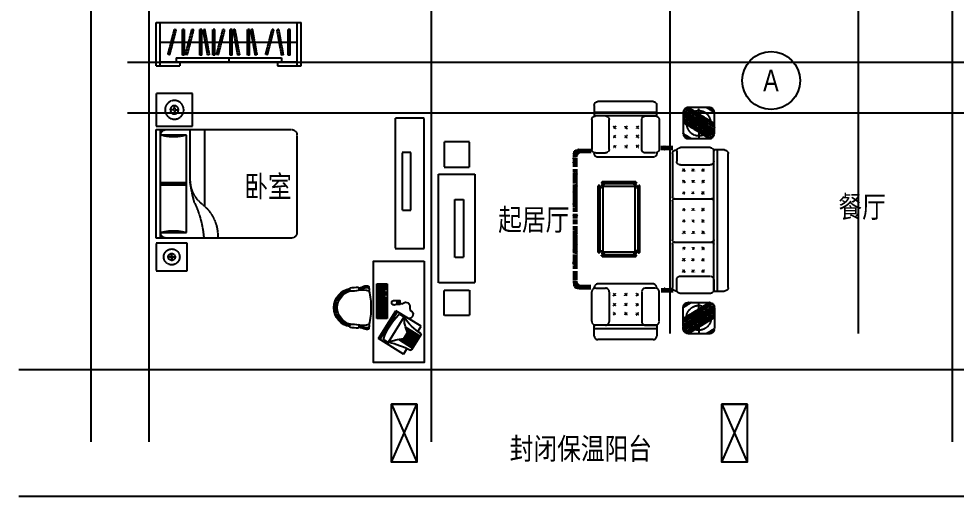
# Model space of a CAD drawing. Extents: x -1000 to 64800, y -15635 to 13400.
# Drawn here: x -1000 to 11950, y -1750 to 4850 of the extents above; entities that cross this region are included whole.
import ezdxf
from ezdxf.enums import TextEntityAlignment as Align

# ---------------------------------------------------------------- set-up
doc = ezdxf.new("R2010")
doc.units = 0
doc.header["$LTSCALE"] = 10
doc.header["$MEASUREMENT"] = 0
doc.linetypes.add('CENTER2', pattern=[1.125, 0.75, -0.125, 0.125, -0.125])
doc.linetypes.add('DASH', pattern=[0.35, 0.25, -0.1])
doc.layers.add('DOTE', color=1, linetype='CENTER2', plot=False)
for name, color, linetype in [('line', 4, 'Continuous'), ('TEXT', 7, 'Continuous'), ('平面家具', 134, 'DASH'), ('面积', 6, 'Continuous')]:
    doc.layers.add(name, color=color, linetype=linetype)
doc.styles.add('DIM_FONT', font='', dxfattribs={"width": 0.8})
doc.styles.add('ST', font='SIMYOU.TTF', dxfattribs={"width": 0.8})
doc.styles.get('DIM_FONT').set_extended_font_data('Technical')

# ---------------------------------------------------------------- blocks, each defined once
blk = doc.blocks.new('M_C47JEV')
for p, q in [((-465, 250), (-465, 661)), ((-431, 711), (-431, 720)), ((-415, 711), (-275, 711)), ((381, 770), (-381, 770)), ((-225, 661), (-225, 250)), ((225, 661), (225, 250)), ((415, 711), (275, 711)), ((431, 711), (431, 720)), ((465, 250), (465, 661)), ((-136, 606), (-166, 637)), ((-166, 606), (-136, 637)), ((-9, 606), (21, 637)), ((21, 606), (-9, 637)), ((179, 606), (149, 637)), ((149, 606), (179, 637)), ((-136, 469), (-166, 499)), ((-166, 469), (-136, 499)), ((21, 469), (-9, 499)), ((-9, 469), (21, 499)), ((179, 469), (149, 499)), ((149, 469), (179, 499)), ((-136, 342), (-166, 372)), ((-166, 342), (-136, 372)), ((21, 342), (-9, 372)), ((-9, 342), (21, 372)), ((179, 342), (149, 372)), ((149, 342), (179, 372)), ((-431, 50), (-431, 203)), ((431, 200), (-431, 200)), ((431, 150), (-431, 150)), ((-275, 200), (-415, 200)), ((275, 200), (415, 200)), ((431, 200), (431, 50)), ((381, 0), (-381, 0))]:
    blk.add_line(p, q)
for centre, start, end in [((-415, 661), 90, 180), ((-381, 720), 90, 180), ((-275, 661), 0, 90), ((275, 661), 90, 180), ((381, 720), 360, 90), ((415, 661), 0, 90), ((-415, 250), 180, 270), ((-275, 250), 270, 0), ((275, 250), 180, 270), ((415, 250), 270, 0), ((-381, 50), 180, 270), ((381, 50), 270, 0)]:
    blk.add_arc(centre, 50, start, end)
at = {"style": 'DIM_FONT', "width": 0.8, "flags": 9}
for tag in ['XSIZE', 'YSIZE']:
    blk.add_attdef(tag, (0, 0), '', height=0.5, dxfattribs=at)
blk = doc.blocks.new('M_C46QQU')
for p, q in [((-1008, 250), (-1008, 661)), ((-975, 711), (-975, 720)), ((-958, 711), (-818, 711)), ((-925, 770), (-327, 770)), ((-768, 661), (-768, 250)), ((-298, 740), (-298, 230)), ((-269, 770), (269, 770)), ((298, 740), (298, 230)), ((327, 770), (925, 770)), ((768, 661), (768, 250)), ((958, 711), (818, 711)), ((975, 711), (975, 720)), ((1008, 250), (1008, 661)), ((-713, 627), (-683, 597)), ((-683, 627), (-713, 597)), ((-556, 627), (-526, 597)), ((-526, 627), (-556, 597)), ((-398, 627), (-368, 597)), ((-368, 627), (-398, 597)), ((-138, 627), (-168, 597)), ((-168, 627), (-138, 597)), ((20, 627), (-11, 597)), ((-11, 627), (20, 597)), ((177, 627), (147, 597)), ((147, 627), (177, 597)), ((368, 627), (398, 597)), ((398, 627), (368, 597)), ((526, 627), (556, 597)), ((556, 627), (526, 597)), ((683, 627), (713, 597)), ((713, 627), (683, 597)), ((-713, 500), (-683, 469)), ((-683, 500), (-713, 469)), ((-556, 500), (-526, 469)), ((-526, 500), (-556, 469)), ((-398, 500), (-368, 469)), ((-368, 500), (-398, 469)), ((-138, 500), (-168, 469)), ((-168, 500), (-138, 469)), ((20, 500), (-11, 469)), ((-11, 500), (20, 469)), ((177, 500), (147, 469)), ((147, 500), (177, 469)), ((368, 500), (398, 469)), ((398, 500), (368, 469)), ((526, 500), (556, 469)), ((556, 500), (526, 469)), ((683, 500), (713, 469)), ((713, 500), (683, 469)), ((-713, 363), (-683, 332)), ((-683, 363), (-713, 332)), ((-526, 363), (-556, 332)), ((-556, 363), (-526, 332)), ((-398, 363), (-368, 332)), ((-368, 363), (-398, 332)), ((-138, 363), (-168, 332)), ((-168, 363), (-138, 332)), ((-11, 363), (20, 332)), ((20, 363), (-11, 332)), ((177, 363), (147, 332)), ((147, 363), (177, 332)), ((368, 363), (398, 332)), ((398, 363), (368, 332)), ((556, 363), (526, 332)), ((526, 363), (556, 332)), ((683, 363), (713, 332)), ((713, 363), (683, 332)), ((-975, 50), (-975, 203)), ((975, 200), (-975, 200)), ((975, 150), (-975, 150)), ((-818, 200), (-958, 200)), ((818, 200), (958, 200)), ((975, 200), (975, 50)), ((925, 0), (-925, 0))]:
    blk.add_line(p, q)
for centre, radius, start, end in [((-958, 661), 50, 90, 180), ((-925, 720), 50, 90, 180), ((-818, 661), 50, 0, 90), ((-328, 740), 30, 360, 90), ((-268, 740), 30, 90, 180), ((268, 740), 30, 0, 90), ((328, 740), 30, 90, 180), ((818, 661), 50, 90, 180), ((925, 720), 50, 360, 90), ((958, 661), 50, 0, 90), ((-958, 250), 50, 180, 270), ((-818, 250), 50, 270, 0), ((-328, 230), 30, 270, 0), ((-268, 230), 30, 180, 270), ((268, 230), 30, 270, 360), ((328, 230), 30, 180, 270), ((818, 250), 50, 180, 270), ((958, 250), 50, 270, 0), ((-925, 50), 50, 180, 270), ((925, 50), 50, 270, 0)]:
    blk.add_arc(centre, radius, start, end)
at = {"style": 'DIM_FONT', "width": 0.8, "flags": 9}
for tag in ['XSIZE', 'YSIZE']:
    blk.add_attdef(tag, (0, 0), '', height=0.5, dxfattribs=at)
blk = doc.blocks.new('nmgf')
at = {"layer": '平面家具'}
for p, q in [((24435, 21342), (24435, 21548)), ((24435, 21342), (24229, 21342)), ((24435, 21342), (24641, 21342)), ((24435, 21342), (24435, 21136)), ((22777, 20923), (22745, 20980)), ((22783, 20925), (22754, 20982)), ((22789, 20927), (22774, 20988)), ((22793, 20927), (22793, 20988)), ((22816, 20988), (22816, 20928)), ((22829, 20988), (22829, 20928)), ((22833, 20988), (22833, 20928)), ((22848, 20988), (22848, 20928)), ((22849, 20988), (22849, 20928)), ((22855, 20988), (22855, 20928)), ((22855, 20988), (22855, 20928)), ((22856, 20988), (22856, 20928)), ((22869, 20988), (22869, 20928)), ((22879, 20988), (22879, 20928)), ((22887, 20988), (22887, 20928)), ((22888, 20988), (22888, 20928)), ((22903, 20988), (22903, 20928)), ((22917, 20988), (22917, 20928)), ((22927, 20988), (22927, 20928)), ((22933, 20988), (22933, 20928)), ((23925, 20971), (23925, 21031)), ((23940, 20971), (23940, 21031)), ((23949, 20971), (23943, 21031)), ((23952, 20971), (23946, 21031)), ((23960, 20971), (23954, 21031)), ((23969, 20971), (23963, 21031)), ((23978, 20971), (23973, 21031)), ((23985, 20971), (23985, 21031)), ((24012, 20971), (24012, 21031)), ((24026, 20971), (24026, 21031)), ((24030, 20971), (24030, 21031)), ((24044, 20971), (24044, 21031)), ((24046, 20971), (24046, 21031)), ((24051, 20971), (24051, 21031)), ((24051, 20971), (24051, 21031)), ((24052, 20971), (24052, 21031)), ((24066, 20971), (24066, 21031)), ((22759, 20897), (22698, 20910)), ((22758, 20887), (22698, 20887)), ((22758, 20852), (22698, 20858)), ((22760, 20901), (22699, 20915)), ((22761, 20903), (22701, 20928)), ((22763, 20906), (22702, 20931)), ((22764, 20911), (22706, 20940)), ((22766, 20916), (22713, 20955)), ((22771, 20918), (22720, 20962)), ((22773, 20919), (22724, 20966)), ((22776, 20921), (22727, 20970)), ((22758, 20840), (22698, 20846)), ((22758, 20828), (22698, 20828)), ((22758, 20820), (22698, 20820)), ((22758, 20804), (22698, 20808)), ((22758, 20798), (22698, 20802)), ((22758, 20794), (22698, 20798)), ((22758, 20789), (22698, 20793)), ((22758, 20782), (22698, 20782)), ((22758, 20771), (22698, 20771)), ((22758, 20748), (22698, 20748)), ((22758, 20693), (22698, 20693)), ((22758, 20686), (22698, 20686)), ((22758, 20671), (22698, 20671)), ((22758, 20651), (22698, 20640)), ((22758, 20643), (22698, 20632)), ((22758, 20639), (22698, 20628)), ((22758, 20635), (22698, 20624)), ((22758, 20633), (22698, 20621)), ((22758, 20626), (22698, 20615)), ((22758, 20621), (22698, 20610)), ((22758, 20620), (22698, 20609)), ((22758, 20599), (22698, 20599)), ((22758, 20575), (22698, 20575)), ((22758, 20573), (22698, 20573)), ((22758, 20559), (22698, 20559)), ((22758, 20558), (22698, 20558)), ((22758, 20555), (22698, 20555)), ((22758, 20554), (22698, 20554)), ((22758, 20543), (22698, 20543)), ((22758, 20519), (22698, 20519)), ((22758, 20493), (22698, 20480)), ((22758, 20492), (22698, 20479)), ((22758, 20485), (22698, 20472)), ((22758, 20482), (22698, 20469)), ((22758, 20478), (22698, 20465)), ((22758, 20477), (22698, 20464)), ((22758, 20474), (22698, 20461)), ((22758, 20466), (22698, 20453)), ((22758, 20464), (22698, 20451)), ((23043, 20472), (23043, 19563)), ((23053, 20482), (23058, 20482)), ((23068, 20435), (23141, 20507)), ((23068, 20463), (23112, 20507)), ((23068, 20472), (23068, 19563)), ((23094, 20522), (23094, 20517)), ((23563, 20532), (23104, 20532)), ((23563, 20507), (23104, 20507)), ((23598, 20435), (23526, 20507)), ((23598, 20463), (23554, 20507)), ((23573, 20522), (23573, 20517)), ((23598, 19563), (23598, 20472)), ((23613, 20482), (23608, 20482)), ((23623, 19563), (23623, 20472)), ((22758, 20461), (22698, 20448)), ((22758, 20447), (22698, 20434)), ((22758, 20431), (22698, 20431)), ((22758, 20414), (22698, 20414)), ((22758, 20399), (22698, 20399)), ((22758, 20390), (22698, 20396)), ((22758, 20387), (22698, 20393)), ((22758, 20379), (22698, 20385)), ((22758, 20370), (22698, 20375)), ((22758, 20361), (22698, 20366)), ((22758, 20354), (22698, 20354)), ((22758, 20349), (22698, 20349)), ((22758, 20342), (22698, 20342)), ((22758, 20327), (22698, 20327)), ((22758, 20314), (22698, 20314)), ((22758, 20303), (22698, 20303)), ((22758, 20302), (22698, 20302)), ((22758, 20297), (22698, 20297)), ((22758, 20288), (22698, 20288)), ((22758, 20283), (22698, 20283)), ((22758, 20277), (22698, 20277)), ((22758, 20264), (22698, 20264)), ((22758, 20252), (22698, 20252)), ((22758, 20247), (22698, 20247)), ((22758, 20218), (22698, 20227)), ((22758, 20203), (22698, 20212)), ((22758, 20197), (22698, 20207)), ((22758, 20185), (22698, 20194)), ((22758, 20159), (22698, 20159)), ((22758, 20147), (22698, 20147)), ((22758, 20136), (22698, 20136)), ((22758, 20130), (22698, 20130)), ((22758, 20127), (22698, 20127)), ((22758, 20077), (22698, 20077)), ((22758, 20070), (22698, 20065)), ((22758, 20069), (22698, 20064)), ((22758, 20061), (22698, 20056)), ((22758, 20058), (22698, 20054)), ((22758, 20054), (22698, 20049)), ((22758, 20034), (22698, 20034)), ((22758, 20000), (22698, 20000)), ((22758, 19981), (22698, 19986)), ((22758, 19976), (22698, 19981)), ((22758, 19974), (22698, 19979)), ((22758, 19966), (22698, 19971)), ((22758, 19965), (22698, 19970)), ((22758, 19958), (22698, 19958)), ((22758, 19908), (22698, 19908)), ((22758, 19905), (22698, 19905)), ((22758, 19899), (22698, 19899)), ((22758, 19887), (22698, 19887)), ((22758, 19876), (22698, 19876)), ((22758, 19850), (22698, 19841)), ((22758, 19837), (22698, 19828)), ((22758, 19832), (22698, 19822)), ((22758, 19817), (22698, 19808)), ((22758, 19788), (22698, 19788)), ((22758, 19782), (22698, 19782)), ((22758, 19771), (22698, 19771)), ((22758, 19757), (22698, 19757)), ((22758, 19752), (22698, 19752)), ((22758, 19747), (22698, 19747)), ((22758, 19738), (22698, 19738)), ((22758, 19732), (22698, 19732)), ((22758, 19732), (22698, 19732)), ((22758, 19721), (22698, 19721)), ((22758, 19708), (22698, 19708)), ((22758, 19692), (22698, 19692)), ((22758, 19685), (22698, 19685)), ((22758, 19681), (22698, 19681)), ((22758, 19674), (22698, 19668)), ((22758, 19665), (22698, 19659)), ((22758, 19656), (22698, 19650)), ((22758, 19648), (22698, 19642)), ((22758, 19644), (22698, 19639)), ((22758, 19636), (22698, 19636)), ((22758, 19620), (22698, 19620)), ((22758, 19604), (22698, 19604)), ((22758, 19588), (22698, 19601)), ((22758, 19574), (22698, 19587)), ((22758, 19571), (22698, 19584)), ((22758, 19568), (22698, 19581)), ((22758, 19560), (22698, 19573)), ((22758, 19558), (22698, 19571)), ((22758, 19557), (22698, 19570)), ((22758, 19552), (22698, 19565)), ((22758, 19550), (22698, 19563)), ((22758, 19543), (22698, 19556)), ((22758, 19542), (22698, 19555)), ((23068, 19600), (23141, 19527)), ((23068, 19571), (23112, 19527)), ((23598, 19600), (23526, 19527)), ((23598, 19571), (23554, 19527)), ((22758, 19516), (22698, 19516)), ((22758, 19491), (22698, 19491)), ((22758, 19481), (22698, 19481)), ((22758, 19480), (22698, 19480)), ((22758, 19476), (22698, 19476)), ((22758, 19475), (22698, 19475)), ((22758, 19461), (22698, 19461)), ((22758, 19460), (22698, 19460)), ((22758, 19436), (22698, 19436)), ((22758, 19415), (22698, 19426)), ((23053, 19553), (23058, 19553)), ((23094, 19512), (23094, 19517)), ((23104, 19527), (23563, 19527)), ((23104, 19502), (23563, 19502)), ((23573, 19512), (23573, 19517)), ((23613, 19553), (23608, 19553)), ((22758, 19413), (22698, 19425)), ((22758, 19409), (22698, 19420)), ((22758, 19402), (22698, 19413)), ((22758, 19400), (22698, 19411)), ((22758, 19395), (22698, 19406)), ((22758, 19392), (22698, 19403)), ((22758, 19384), (22698, 19395)), ((22758, 19364), (22698, 19364)), ((22758, 19348), (22698, 19348)), ((22758, 19341), (22698, 19341)), ((22758, 19286), (22698, 19286)), ((22758, 19264), (22698, 19264)), ((22758, 19253), (22698, 19253)), ((22758, 19246), (22698, 19242)), ((22758, 19241), (22698, 19237)), ((22758, 19237), (22698, 19232)), ((22758, 19231), (22698, 19227)), ((22758, 19214), (22698, 19214)), ((22758, 19207), (22698, 19207)), ((22758, 19194), (22698, 19189)), ((22758, 19182), (22698, 19177)), ((22758, 19147), (22698, 19147)), ((22759, 19138), (22698, 19124)), ((22760, 19133), (22699, 19119)), ((22761, 19131), (22701, 19107)), ((22763, 19128), (22702, 19104)), ((22764, 19124), (22706, 19095)), ((22766, 19119), (22713, 19079)), ((22771, 19117), (22720, 19073)), ((22773, 19115), (22724, 19068)), ((22776, 19113), (22727, 19065)), ((22777, 19111), (22745, 19055)), ((22783, 19110), (22754, 19052)), ((22789, 19108), (22774, 19047)), ((22793, 19107), (22793, 19047)), ((22816, 19047), (22816, 19107)), ((22829, 19047), (22829, 19107)), ((22833, 19047), (22833, 19107)), ((22848, 19047), (22848, 19107)), ((22849, 19047), (22849, 19107)), ((22855, 19047), (22855, 19107)), ((22855, 19047), (22855, 19107)), ((22856, 19047), (22856, 19107)), ((22869, 19047), (22869, 19107)), ((22879, 19047), (22879, 19107)), ((22887, 19047), (22887, 19107)), ((22888, 19047), (22888, 19107)), ((22903, 19047), (22903, 19107)), ((22917, 19047), (22917, 19107)), ((22927, 19047), (22927, 19107)), ((22933, 19047), (22933, 19107)), ((23925, 19063), (23925, 19003)), ((23940, 19063), (23940, 19003)), ((23949, 19063), (23943, 19003)), ((23952, 19063), (23946, 19003)), ((23960, 19063), (23954, 19003)), ((23969, 19063), (23963, 19003)), ((23978, 19063), (23973, 19003)), ((23985, 19063), (23985, 19003)), ((24012, 19063), (24012, 19003)), ((24026, 19063), (24026, 19003)), ((24030, 19063), (24030, 19003)), ((24044, 19063), (24044, 19003)), ((24046, 19063), (24046, 19003)), ((24051, 19063), (24051, 19003)), ((24051, 19063), (24051, 19003)), ((24052, 19063), (24052, 19003)), ((24066, 19063), (24066, 19003)), ((24435, 18653), (24435, 18860)), ((24435, 18653), (24229, 18653)), ((24435, 18653), (24641, 18653)), ((24435, 18653), (24435, 18447))]:
    blk.add_line(p, q, dxfattribs=at)
blk.add_lwpolyline([(23558, 20467), (23108, 20467), (23108, 19567), (23558, 19567)], close=True, dxfattribs=at)
for centre, start, end in [((23053, 20472), 90, 180), ((23058, 20472), 0, 90), ((23104, 20522), 90, 180), ((23104, 20517), 180, 270), ((23563, 20522), 0, 90), ((23563, 20517), 270, 0), ((23608, 20472), 90, 180), ((23613, 20472), 0, 90), ((23053, 19563), 180, 270), ((23058, 19563), 270, 0), ((23608, 19563), 180, 270), ((23613, 19563), 270, 0), ((23104, 19517), 90, 180), ((23104, 19512), 180, 270), ((23563, 19517), 0, 90), ((23563, 19512), 270, 0)]:
    blk.add_arc(centre, 10, start, end, dxfattribs=at)
for major_axis in [(-121, 121), (-43.2, 43.2)]:
    blk.add_ellipse((24435, 21342), major_axis=major_axis, ratio=1, start_param=0.785398, end_param=7.068583, dxfattribs=at)
at = {"layer": '平面家具', "extrusion": (0, 0, -1)}
for major_axis in [(121, 121), (43.2, 43.2)]:
    blk.add_ellipse((24435, 18653), major_axis=major_axis, ratio=1, start_param=3.926991, end_param=10.210176, dxfattribs=at)
at = {"layer": '平面家具', "extrusion": (0, 0, -1), "zscale": -1}
for name, p, rotation in [('M_C47JEV', (-23423, 21643), 180), ('M_C46QQU', (-24842, 19998), 270)]:
    blk.add_blockref(name, p, dxfattribs=dict(at, rotation=rotation))
at = {"layer": '平面家具'}
blk.add_blockref('M_C47JEV', (23423, 18352), dxfattribs=at)
mesh = blk.add_polyface(dxfattribs=at)
corners = [(24608, 21557), (24632, 21541), (24606, 21557), (24643, 21524), (24583, 21561), (24583, 21562), (24643, 21524), (24583, 21561), (24583, 21562), (24647, 21518), (24577, 21562), (24652, 21492), (24540, 21562), (24652, 21337), (24289, 21562), (24652, 21336), (24289, 21561), (24652, 21316), (24264, 21557), (24652, 21286), (24240, 21541), (24652, 21253), (24225, 21518), (24652, 21224), (24220, 21492), (24220, 21492), (24652, 21224), (24220, 21492), (24220, 21467), (24652, 21199), (24220, 21466), (24652, 21199), (24220, 21438), (24647, 21173), (24220, 21405), (24632, 21150), (24220, 21375), (24608, 21134), (24220, 21355), (24583, 21130), (24583, 21130), (24220, 21354), (24583, 21130), (24583, 21129), (24220, 21199), (24331, 21130), (24220, 21199), (24331, 21130), (24225, 21173), (24295, 21130), (24229, 21167), (24289, 21130), (24229, 21167), (24289, 21129), (24240, 21150), (24266, 21134), (24264, 21134)]
mesh.append_faces([[corners[k] for k in face] for face in [(0, 0, 2, 1), (1, 2, 4, 3), (3, 4, 7, 6), (5, 5, 8, 7), (6, 8, 10, 9), (9, 10, 12, 11), (11, 12, 14, 13), (13, 14, 16, 15), (15, 16, 18, 17), (17, 18, 20, 19), (19, 20, 22, 21), (21, 22, 24, 23), (23, 24, 27, 26), (26, 25, 28, 29), (29, 28, 30, 31), (31, 30, 32, 33), (33, 32, 34, 35), (35, 34, 36, 37), (37, 36, 38, 40), (40, 39, 43, 43), (39, 38, 41, 42), (42, 41, 44, 45), (45, 44, 46, 47), (47, 46, 48, 49), (49, 48, 50, 51), (51, 50, 52, 53), (53, 52, 54, 55), (55, 54, 56, 56)]], dxfattribs={"vtx0": -1, "vtx2": -1})
mesh = blk.add_polyface(dxfattribs=at)
corners = [(24608, 18439), (24632, 18454), (24606, 18438), (24643, 18471), (24583, 18434), (24583, 18434), (24643, 18471), (24583, 18434), (24583, 18434), (24647, 18477), (24577, 18434), (24652, 18503), (24540, 18434), (24652, 18659), (24289, 18434), (24652, 18659), (24289, 18434), (24652, 18679), (24264, 18439), (24652, 18709), (24240, 18454), (24652, 18742), (24225, 18477), (24652, 18771), (24220, 18503), (24220, 18503), (24652, 18771), (24220, 18503), (24220, 18529), (24652, 18797), (24220, 18529), (24652, 18797), (24220, 18557), (24647, 18822), (24220, 18590), (24632, 18846), (24220, 18620), (24608, 18861), (24220, 18641), (24583, 18866), (24583, 18866), (24220, 18641), (24583, 18866), (24583, 18866), (24220, 18797), (24331, 18866), (24220, 18797), (24331, 18866), (24225, 18822), (24295, 18866), (24229, 18828), (24289, 18866), (24229, 18829), (24289, 18866), (24240, 18846), (24266, 18861), (24264, 18861)]
mesh.append_faces([[corners[k] for k in face] for face in [(0, 0, 2, 1), (1, 2, 4, 3), (3, 4, 7, 6), (5, 5, 8, 7), (6, 8, 10, 9), (9, 10, 12, 11), (11, 12, 14, 13), (13, 14, 16, 15), (15, 16, 18, 17), (17, 18, 20, 19), (19, 20, 22, 21), (21, 22, 24, 23), (23, 24, 27, 26), (26, 25, 28, 29), (29, 28, 30, 31), (31, 30, 32, 33), (33, 32, 34, 35), (35, 34, 36, 37), (37, 36, 38, 40), (40, 39, 43, 43), (39, 38, 41, 42), (42, 41, 44, 45), (45, 44, 46, 47), (47, 46, 48, 49), (49, 48, 50, 51), (51, 50, 52, 53), (53, 52, 54, 55), (55, 54, 56, 56)]], dxfattribs={"vtx0": -1, "vtx2": -1})
blk = doc.blocks.new('2333')
at = {"layer": '平面家具'}
for points in [[(1447243, -1924083), (1445743, -1924083), (1445743, -1923583), (1447243, -1923583)], [(1445293, -1924008), (1445643, -1924008), (1445643, -1923658), (1445293, -1923658)], [(1447693, -1924008), (1447343, -1924008), (1447343, -1923658), (1447693, -1923658)], [(1446893, -1923858), (1446093, -1923858), (1446093, -1923738), (1446893, -1923738)]]:
    blk.add_lwpolyline(points, close=True, dxfattribs=at)
blk = doc.blocks.new('nnn')
at = {"layer": '平面家具'}
for points in [[(39753, 20764), (39753, 18964), (39353, 18964), (39353, 20764)], [(39657, 20291), (39657, 19491), (39537, 19491), (39537, 20291)]]:
    blk.add_lwpolyline(points, close=True, dxfattribs=at)
blk = doc.blocks.new('A$C485003A8')
at = {"layer": '平面家具', "linetype": 'Continuous'}
for p, q in [((962, 1287), (616, 1071)), ((892, 1081), (1086, 1203)), ((913, 1078), (1094, 1191)), ((936, 1076), (1101, 1179)), ((960, 1074), (1108, 1167)), ((962, 1287), (1011, 1208)), ((1201, 1018), (1071, 1227)), ((616, 1071), (856, 685)), ((636, 1083), (876, 697)), ((692, 1086), (751, 1123)), ((967, 776), (751, 1123)), ((1015, 985), (960, 1074)), ((967, 1063), (1116, 1155)), ((975, 1051), (1123, 1143)), ((982, 1039), (1131, 1131)), ((989, 911), (1190, 1036)), ((990, 1027), (1138, 1119)), ((995, 931), (1183, 1048)), ((997, 1015), (1146, 1108)), ((1002, 952), (1175, 1060)), ((1004, 1003), (1153, 1096)), ((1011, 974), (1168, 1072)), ((1012, 991), (1160, 1084)), ((1158, 973), (1203, 901)), ((592, 795), (592, 315)), ((734, 795), (592, 795)), ((607, 777), (607, 498)), ((624, 777), (607, 777)), ((624, 777), (624, 498)), ((630, 777), (630, 498)), ((648, 777), (630, 777)), ((648, 777), (648, 498)), ((654, 777), (654, 498)), ((671, 777), (654, 777)), ((671, 777), (671, 498)), ((677, 777), (677, 498)), ((694, 777), (677, 777)), ((694, 777), (694, 498)), ((700, 777), (700, 498)), ((712, 777), (700, 777)), ((712, 777), (712, 498)), ((734, 315), (734, 795)), ((1203, 901), (856, 685)), ((624, 743), (607, 739)), ((624, 726), (607, 721)), ((624, 708), (607, 704)), ((624, 691), (607, 686)), ((648, 749), (630, 745)), ((648, 731), (630, 727)), ((648, 714), (630, 710)), ((648, 696), (630, 692)), ((648, 679), (630, 675)), ((648, 661), (630, 657)), ((671, 755), (654, 750)), ((671, 737), (654, 733)), ((671, 720), (654, 715)), ((671, 702), (654, 698)), ((671, 685), (654, 680)), ((671, 667), (654, 663)), ((671, 650), (654, 645)), ((694, 760), (677, 756)), ((694, 743), (677, 738)), ((694, 725), (677, 721)), ((694, 708), (677, 703)), ((694, 690), (677, 686)), ((694, 673), (677, 668)), ((694, 655), (677, 651)), ((712, 765), (700, 762)), ((712, 747), (700, 744)), ((712, 730), (700, 727)), ((712, 712), (700, 709)), ((712, 695), (700, 692)), ((712, 677), (700, 674)), ((712, 660), (700, 657)), ((812, 756), (807, 753)), ((807, 753), (825, 723)), ((825, 723), (830, 726)), ((908, 739), (967, 776)), ((624, 568), (607, 564)), ((624, 551), (607, 546)), ((624, 533), (607, 529)), ((648, 644), (630, 640)), ((648, 626), (630, 622)), ((648, 609), (630, 605)), ((648, 591), (630, 587)), ((648, 574), (630, 570)), ((648, 556), (630, 552)), ((648, 539), (630, 535)), ((648, 521), (630, 517)), ((671, 632), (654, 628)), ((671, 615), (654, 610)), ((671, 597), (654, 593)), ((671, 580), (654, 575)), ((671, 562), (654, 558)), ((671, 545), (654, 540)), ((671, 527), (654, 523)), ((694, 638), (677, 633)), ((694, 620), (677, 616)), ((694, 603), (677, 598)), ((694, 585), (677, 581)), ((694, 568), (677, 563)), ((694, 550), (677, 546)), ((694, 533), (677, 528)), ((712, 642), (700, 639)), ((712, 625), (700, 622)), ((712, 607), (700, 604)), ((712, 590), (700, 587)), ((712, 572), (700, 569)), ((712, 555), (700, 552)), ((712, 537), (700, 534)), ((824, 545), (905, 545)), ((878, 571), (873, 571)), ((878, 569), (873, 569)), ((875, 600), (875, 575)), ((905, 600), (875, 600)), ((875, 566), (875, 545)), ((877, 600), (877, 573)), ((877, 567), (877, 545)), ((910, 569), (896, 569)), ((910, 571), (897, 571)), ((624, 516), (607, 511)), ((624, 498), (607, 498)), ((624, 475), (607, 475)), ((607, 475), (607, 422)), ((624, 457), (607, 457)), ((624, 440), (607, 440)), ((624, 422), (607, 422)), ((624, 399), (607, 399)), ((607, 399), (607, 329)), ((624, 475), (624, 422)), ((624, 399), (624, 329)), ((648, 498), (630, 498)), ((630, 475), (630, 422)), ((648, 475), (630, 475)), ((648, 457), (630, 457)), ((648, 440), (630, 440)), ((648, 422), (630, 422)), ((630, 399), (630, 329)), ((648, 399), (630, 399)), ((648, 475), (648, 422)), ((648, 399), (648, 329)), ((671, 498), (654, 498)), ((671, 475), (654, 475)), ((654, 475), (654, 422)), ((671, 457), (654, 457)), ((671, 440), (654, 440)), ((671, 422), (654, 422)), ((671, 399), (654, 399)), ((654, 399), (654, 329)), ((671, 475), (671, 422)), ((671, 399), (671, 329)), ((694, 498), (677, 498)), ((694, 475), (677, 475)), ((677, 475), (677, 422)), ((694, 457), (677, 457)), ((694, 440), (677, 440)), ((694, 422), (677, 422)), ((694, 399), (677, 399)), ((677, 399), (677, 329)), ((694, 475), (694, 422)), ((694, 399), (694, 329)), ((712, 498), (700, 498)), ((712, 475), (700, 475)), ((700, 475), (700, 422)), ((712, 457), (700, 457)), ((712, 440), (700, 440)), ((712, 422), (700, 422)), ((712, 399), (700, 399)), ((700, 399), (700, 329)), ((712, 475), (712, 422)), ((712, 399), (712, 329)), ((592, 315), (734, 315)), ((624, 381), (607, 381)), ((624, 364), (607, 364)), ((624, 346), (607, 346)), ((624, 329), (607, 329)), ((648, 381), (630, 381)), ((648, 364), (630, 364)), ((648, 346), (630, 346)), ((648, 329), (630, 329)), ((671, 381), (654, 381)), ((671, 364), (654, 364)), ((671, 346), (654, 346)), ((671, 329), (654, 329)), ((694, 381), (677, 381)), ((694, 364), (677, 364)), ((694, 346), (677, 346)), ((694, 329), (677, 329)), ((712, 381), (700, 381)), ((712, 364), (700, 364)), ((712, 346), (700, 346)), ((712, 329), (700, 329))]:
    blk.add_line(p, q, dxfattribs=at)
blk.add_lwpolyline([(1246, 0), (1246, 1400), (546, 1400), (546, 0)], close=True, dxfattribs=at)
for points in [[(910, 569, -0.516261), (958, 582, 0.720992), (1049, 636, -0.366583), (1080, 700, 0.669089), (1030, 793, -1.490361)], [(822, 606, 0.39186), (800, 575, 0.386329), (824, 545, -1.539892)], [(875, 600, -0.090403), (845, 605, 0.099947), (822, 606, -0.195929)]]:
    blk.add_lwpolyline(points, format="xyb", dxfattribs=at)
blk.add_lwpolyline([(910, 550), (910, 595)], dxfattribs=at)
for centre, radius, start, end in [((569, 2119), 1013, 280.3325, 298.6956), ((1061, 1221), 11.7, 31.9207, 118.6956), ((698, 1076), 11.7, 121.9207, 211.9207), ((1494, 1345), 852, 198.8571, 224.9842), ((985, 1654), 580, 246.2741, 267.5672), ((259, 895), 38.8, 153.1286, 213.715), ((228, 911), 4.67, 101.3392, 153.1286), ((346, 326), 601, 91.2658, 101.3392), ((332, 922), 4.67, 44.3894, 91.2658), ((313, 903), 32.3, 321.8004, 44.3894), ((315, 1144), 233, 276.7109, 297.7609), ((315, 1144), 256, 276.7109, 297.7609), ((456, 872), 72.9, 71.7037, 116.0826), ((456, 872), 49.6, 74.5448, 116.0826), ((467, 962), 42.6, 273.5187, 277.6993), ((471, 932), 12, 274.563, 50.1274), ((381, 895), 104, 349.7613, 17.0991), ((1781, 174), 1013, 125.1457, 143.5088), ((1547, 752), 580, 156.2741, 177.5672), ((1191, 1012), 11.7, 305.1457, 31.9207), ((257, 651), 257, 97.7788, 181.7157), ((257, 651), 234, 98.7771, 182.6109), ((290, 636), 246, 105.0058, 178.0251), ((230, 876), 4.67, 213.715, 266.765), ((251, 1232), 361, 266.765, 283.6322), ((334, 886), 4.67, 283.6322, 321.8004), ((398, 597), 292, 72.9017, 101.8137), ((-290, 673), 800, 357.8601, 14.7068), ((901, 749), 11.7, 211.9207, 301.9207), ((257, 635), 257, 178.2506, 262.1875), ((257, 635), 234, 177.3555, 261.1892), ((290, 650), 246, 181.9412, 254.9605), ((-290, 614), 800, 345.2595, 2.1062), ((905, 595), 5, 0, 90), ((905, 550), 5, 270, 0), ((259, 391), 38.8, 146.2513, 206.8377), ((230, 410), 4.67, 93.2014, 146.2513), ((250, 55), 361, 76.3341, 93.2014), ((334, 401), 4.67, 38.166, 76.3341), ((313, 383), 32.3, 315.5769, 38.166), ((398, 689), 292, 258.1526, 287.0646), ((315, 142), 256, 62.2054, 83.2554), ((381, 392), 104, 342.8672, 10.205), ((228, 376), 4.67, 206.8377, 258.6271), ((346, 960), 601, 258.6271, 268.7005), ((332, 364), 4.67, 268.7005, 315.5769), ((315, 142), 233, 62.2054, 83.2554), ((456, 414), 72.9, 243.8837, 288.2626), ((456, 414), 49.6, 243.8837, 285.4215), ((466, 324), 42.6, 82.267, 86.4476), ((471, 354), 12, 309.8389, 85.4033)]:
    blk.add_arc(centre, radius, start, end, dxfattribs=at)
for start_param, end_param in [(3.351245, 6.073533), (0.236186, 2.905407)]:
    blk.add_ellipse((887, 570), major_axis=(-14.4, 0), ratio=0.313221, start_param=start_param, end_param=end_param, dxfattribs=at)
blk.add_ellipse((887, 570), major_axis=(-9.63, 0), ratio=0.317102, dxfattribs=at)
for points, knots in [([(875, 575), (874, 575), (874, 574), (873, 574), (873, 574), (872, 573), (872, 573), (871, 572), (871, 572), (871, 571), (871, 571), (871, 570), (871, 570), (871, 569), (871, 569), (871, 568), (872, 568), (872, 568), (872, 567), (873, 567), (874, 566), (874, 566), (875, 566)], [5.651502, 5.651502, 5.651502, 5.651502, 5.755682, 5.755682, 5.933775, 5.933775, 6.070832, 6.070832, 6.182644, 6.182644, 6.283185, 6.283185, 6.283185, 6.393471, 6.393471, 6.503756, 6.503756, 6.614042, 6.614042, 6.724328, 6.724328, 6.91488, 6.91488, 6.91488, 6.91488]), ([(904, 571), (903, 571), (903, 571), (903, 572), (903, 572), (903, 573), (902, 573), (902, 574), (902, 574), (901, 574), (900, 575), (898, 575), (897, 576), (895, 576), (894, 576), (890, 577), (888, 577), (883, 577), (881, 576), (879, 576), (878, 576), (877, 575)], [9.512969, 9.512969, 9.512969, 9.512969, 9.541747, 9.541747, 9.654869, 9.654869, 9.76799, 9.76799, 9.881112, 9.881112, 10.128343, 10.128343, 10.375573, 10.375573, 10.622803, 10.622803, 11.124589, 11.124589, 11.509179, 11.509179, 11.748842, 11.748842, 11.748842, 11.748842]), ([(877, 565), (877, 565), (878, 565), (879, 564), (880, 564), (884, 564), (886, 564), (891, 564), (892, 564), (896, 564), (897, 565), (899, 565), (900, 566), (901, 566), (902, 567), (902, 567), (903, 568), (903, 568), (903, 569), (903, 569), (903, 569), (903, 569)], [7.100711, 7.100711, 7.100711, 7.100711, 7.208443, 7.208443, 7.450501, 7.450501, 7.942233, 7.942233, 8.340203, 8.340203, 8.645497, 8.645497, 8.880562, 8.880562, 9.062319, 9.062319, 9.202382, 9.202382, 9.315503, 9.315503, 9.325092, 9.325092, 9.325092, 9.325092])]:
    blk.add_open_spline(points, degree=3, knots=knots, dxfattribs=at)
blk = doc.blocks.new('A$C43944DE8')
at = {"layer": '平面家具'}
for p, q in [((1674, 2225), (1636, 2225)), ((1693, 2244), (1693, 2282)), ((1693, 2206), (1693, 2168)), ((1712, 2225), (1750, 2225)), ((1943, 1952), (76, 1952)), ((1273, 890), (1273, 1952)), ((1476, 1293), (1476, 1952)), ((1883, 452), (1883, 1952)), ((1943, 452), (1943, 1952)), ((0, 1876), (0, 528)), ((1527, 1188), (1527, 1876)), ((1527, 1876), (1883, 1876)), ((1883, 528), (1883, 1876)), ((1527, 1216), (1883, 1216)), ((1527, 528), (1527, 1216)), ((1883, 1188), (1527, 1188)), ((1883, 528), (1527, 528)), ((76, 452), (1943, 452)), ((1714, 192), (1682, 192)), ((1730, 208), (1730, 240)), ((1730, 175), (1730, 143)), ((1746, 192), (1778, 192))]:
    blk.add_line(p, q, dxfattribs=at)
for points in [[(1943, 2000), (1443, 2000), (1443, 2450), (1943, 2450)], [(1943, 0), (1517, 0), (1517, 383), (1943, 383)]]:
    blk.add_lwpolyline(points, close=True, dxfattribs=at)
for centre, radius, start, end in [((76, 1876), 76.2, 90, 180), ((1807, 1876), 76, 0, 90), ((1705, 2486), 635, 253.7398, 286.2602), ((1021, 1275), 457, 307.4298, 355.5017), ((-42, 1380), 1521, 343.0571, 356.6935), ((1705, 1826), 635, 253.7398, 286.2602), ((1705, 578), 635, 73.7398, 106.2602), ((1654, 478), 561, 129.3578, 182.6396), ((2691, 343), 1409, 155.0769, 175.5755), ((76, 528), 76.2, 180, 270), ((1705, -81), 635, 73.7398, 106.2602), ((1807, 528), 76, 270, 0)]:
    blk.add_arc(centre, radius, start, end, dxfattribs=at)
for centre, major_axis, start_param, end_param in [((1693, 2225), (0, 129), -1.570330743424031, 4.712854563755555), ((1693, 2225), (-40.1, 40.1), 3.928464393698623, 10.21164970087821), ((1693, 2225), (13.4, 13.4), 6.283185307179586, 12.56637061435917), ((1730, 192), (0, 110), -1.570628, 4.712557), ((1730, 192), (34.2, 34.2), 5.499261, 11.782446), ((1730, 192), (-11.4, 11.4), 4.712389, 10.995574)]:
    blk.add_ellipse(centre, major_axis=major_axis, ratio=1, start_param=start_param, end_param=end_param, dxfattribs=at)
blk = doc.blocks.new('451')
at = {"layer": '平面家具'}
for p, q in [((83073, 10497), (83073, 11097)), ((83073, 11097), (85073, 11097)), ((83126, 10497), (83126, 11097)), ((85021, 10497), (85021, 11097)), ((85073, 10497), (85073, 11097)), ((83235, 10655), (83323, 10998)), ((83260, 10648), (83349, 10992)), ((83349, 10992), (83323, 10998)), ((83437, 10642), (83437, 10997)), ((83463, 10997), (83437, 10997)), ((83463, 10642), (83463, 10997)), ((83477, 10655), (83565, 10998)), ((83503, 10648), (83591, 10992)), ((83591, 10992), (83565, 10998)), ((83675, 10642), (83675, 10997)), ((83702, 10997), (83675, 10997)), ((83702, 10642), (83702, 10997)), ((83746, 10999), (83720, 10994)), ((83783, 10645), (83720, 10994)), ((83809, 10650), (83746, 10999)), ((83854, 10642), (83854, 10997)), ((83880, 10997), (83854, 10997)), ((83880, 10642), (83880, 10997)), ((83906, 10655), (83994, 10998)), ((83932, 10648), (84020, 10992)), ((84020, 10992), (83994, 10998)), ((84092, 10642), (84092, 10997)), ((84119, 10997), (84092, 10997)), ((84119, 10642), (84119, 10997)), ((84163, 10999), (84137, 10994)), ((84200, 10645), (84137, 10994)), ((84226, 10650), (84163, 10999)), ((84333, 10642), (84333, 10997)), ((84359, 10997), (84333, 10997)), ((84359, 10642), (84359, 10997)), ((84404, 10999), (84378, 10994)), ((84441, 10645), (84378, 10994)), ((84467, 10650), (84404, 10999)), ((84584, 10655), (84673, 10998)), ((84610, 10648), (84698, 10992)), ((84698, 10992), (84673, 10998)), ((84767, 10999), (84741, 10994)), ((84804, 10645), (84741, 10994)), ((84830, 10650), (84767, 10999)), ((84893, 10642), (84893, 10997)), ((84920, 10997), (84893, 10997)), ((84920, 10642), (84920, 10997)), ((85021, 10820), (83126, 10820)), ((83260, 10648), (83235, 10655)), ((83463, 10642), (83437, 10642)), ((83503, 10648), (83477, 10655)), ((83702, 10642), (83675, 10642)), ((83809, 10650), (83783, 10645)), ((83880, 10642), (83854, 10642)), ((83932, 10648), (83906, 10655)), ((84119, 10642), (84092, 10642)), ((84226, 10650), (84200, 10645)), ((84359, 10642), (84333, 10642)), ((84467, 10650), (84441, 10645)), ((84610, 10648), (84584, 10655)), ((84830, 10650), (84804, 10645)), ((84920, 10642), (84893, 10642)), ((83073, 10497), (83398, 10497)), ((83126, 10551), (85021, 10551)), ((83346, 10605), (83346, 10551)), ((83346, 10605), (84801, 10605)), ((83398, 10551), (83398, 10497)), ((84073, 10605), (84073, 10551)), ((84748, 10551), (84748, 10497)), ((84748, 10497), (85073, 10497)), ((84801, 10605), (84801, 10551))]:
    blk.add_line(p, q, dxfattribs=at)

msp = doc.modelspace()

# ---------------------------------------------------------------- linework, layer by layer
at = {"layer": 'DOTE', "linetype": 'ByBlock'}
for p, q in [((0, -1000), (0, 13400)), ((800, -1000), (800, 13400)), ((4700, -1000), (4700, 13400)), ((8000, 500), (8000, 13400)), ((10600, 500), (10600, 13400)), ((11900, -1000), (11900, 11900)), ((500, 4250), (63000, 4250)), ((500, 3550), (64800, 3550)), ((-1000, 0), (64800, 0)), ((-1000, -1750), (64800, -1750))]:
    msp.add_line(p, q, dxfattribs=at)
at = {"layer": 'line'}
for points in [[(4148, -1278), (4148, -478), (4498, -478), (4498, -1278), (4148, -1278), (4498, -478), (4148, -478), (4498, -1278)], [(8710, -1278), (8710, -478), (9060, -478), (9060, -1278), (8710, -1278), (9060, -478), (8710, -478), (9060, -1278)]]:
    msp.add_lwpolyline(points, dxfattribs=at)
at = {"layer": 'TEXT'}
msp.add_circle((9392, 3995), 400, dxfattribs=at)

# ---------------------------------------------------------------- block references
at = {"layer": '平面家具'}
for name, p in [('451', (-82173, -6297)), ('nmgf', (-16042, -17937))]:
    msp.add_blockref(name, p, dxfattribs=at)
at = {"layer": '平面家具', "xscale": -1}
msp.add_blockref('A$C43944DE8', (2843, 1366), dxfattribs=at)
at = {"layer": '平面家具', "rotation": 270}
msp.add_blockref('2333', (1928883, 1448443), dxfattribs=at)
at = {"layer": '平面家具', "xscale": -1, "rotation": 180}
msp.add_blockref('A$C485003A8', (3354, 1500), dxfattribs=at)
at = {"layer": '面积', "xscale": -1}
msp.add_blockref('nnn', (43953, -17289), dxfattribs=at)

# ---------------------------------------------------------------- texts
at = {"layer": 'TEXT', "style": 'ST', "width": 0.8}
msp.add_text('A', height=300, dxfattribs=at).set_placement((9390, 3998), align=Align.MIDDLE_CENTER)
for s, p in [('卧室', (2116, 2382)), ('餐厅', (10322, 2101, 0)), ('起居厅', (5623, 1924)), ('封闭保温阳台', (5782, -1242))]:
    msp.add_text(s, height=300, dxfattribs=at).set_placement(p)

doc.saveas('drawing.dxf')
